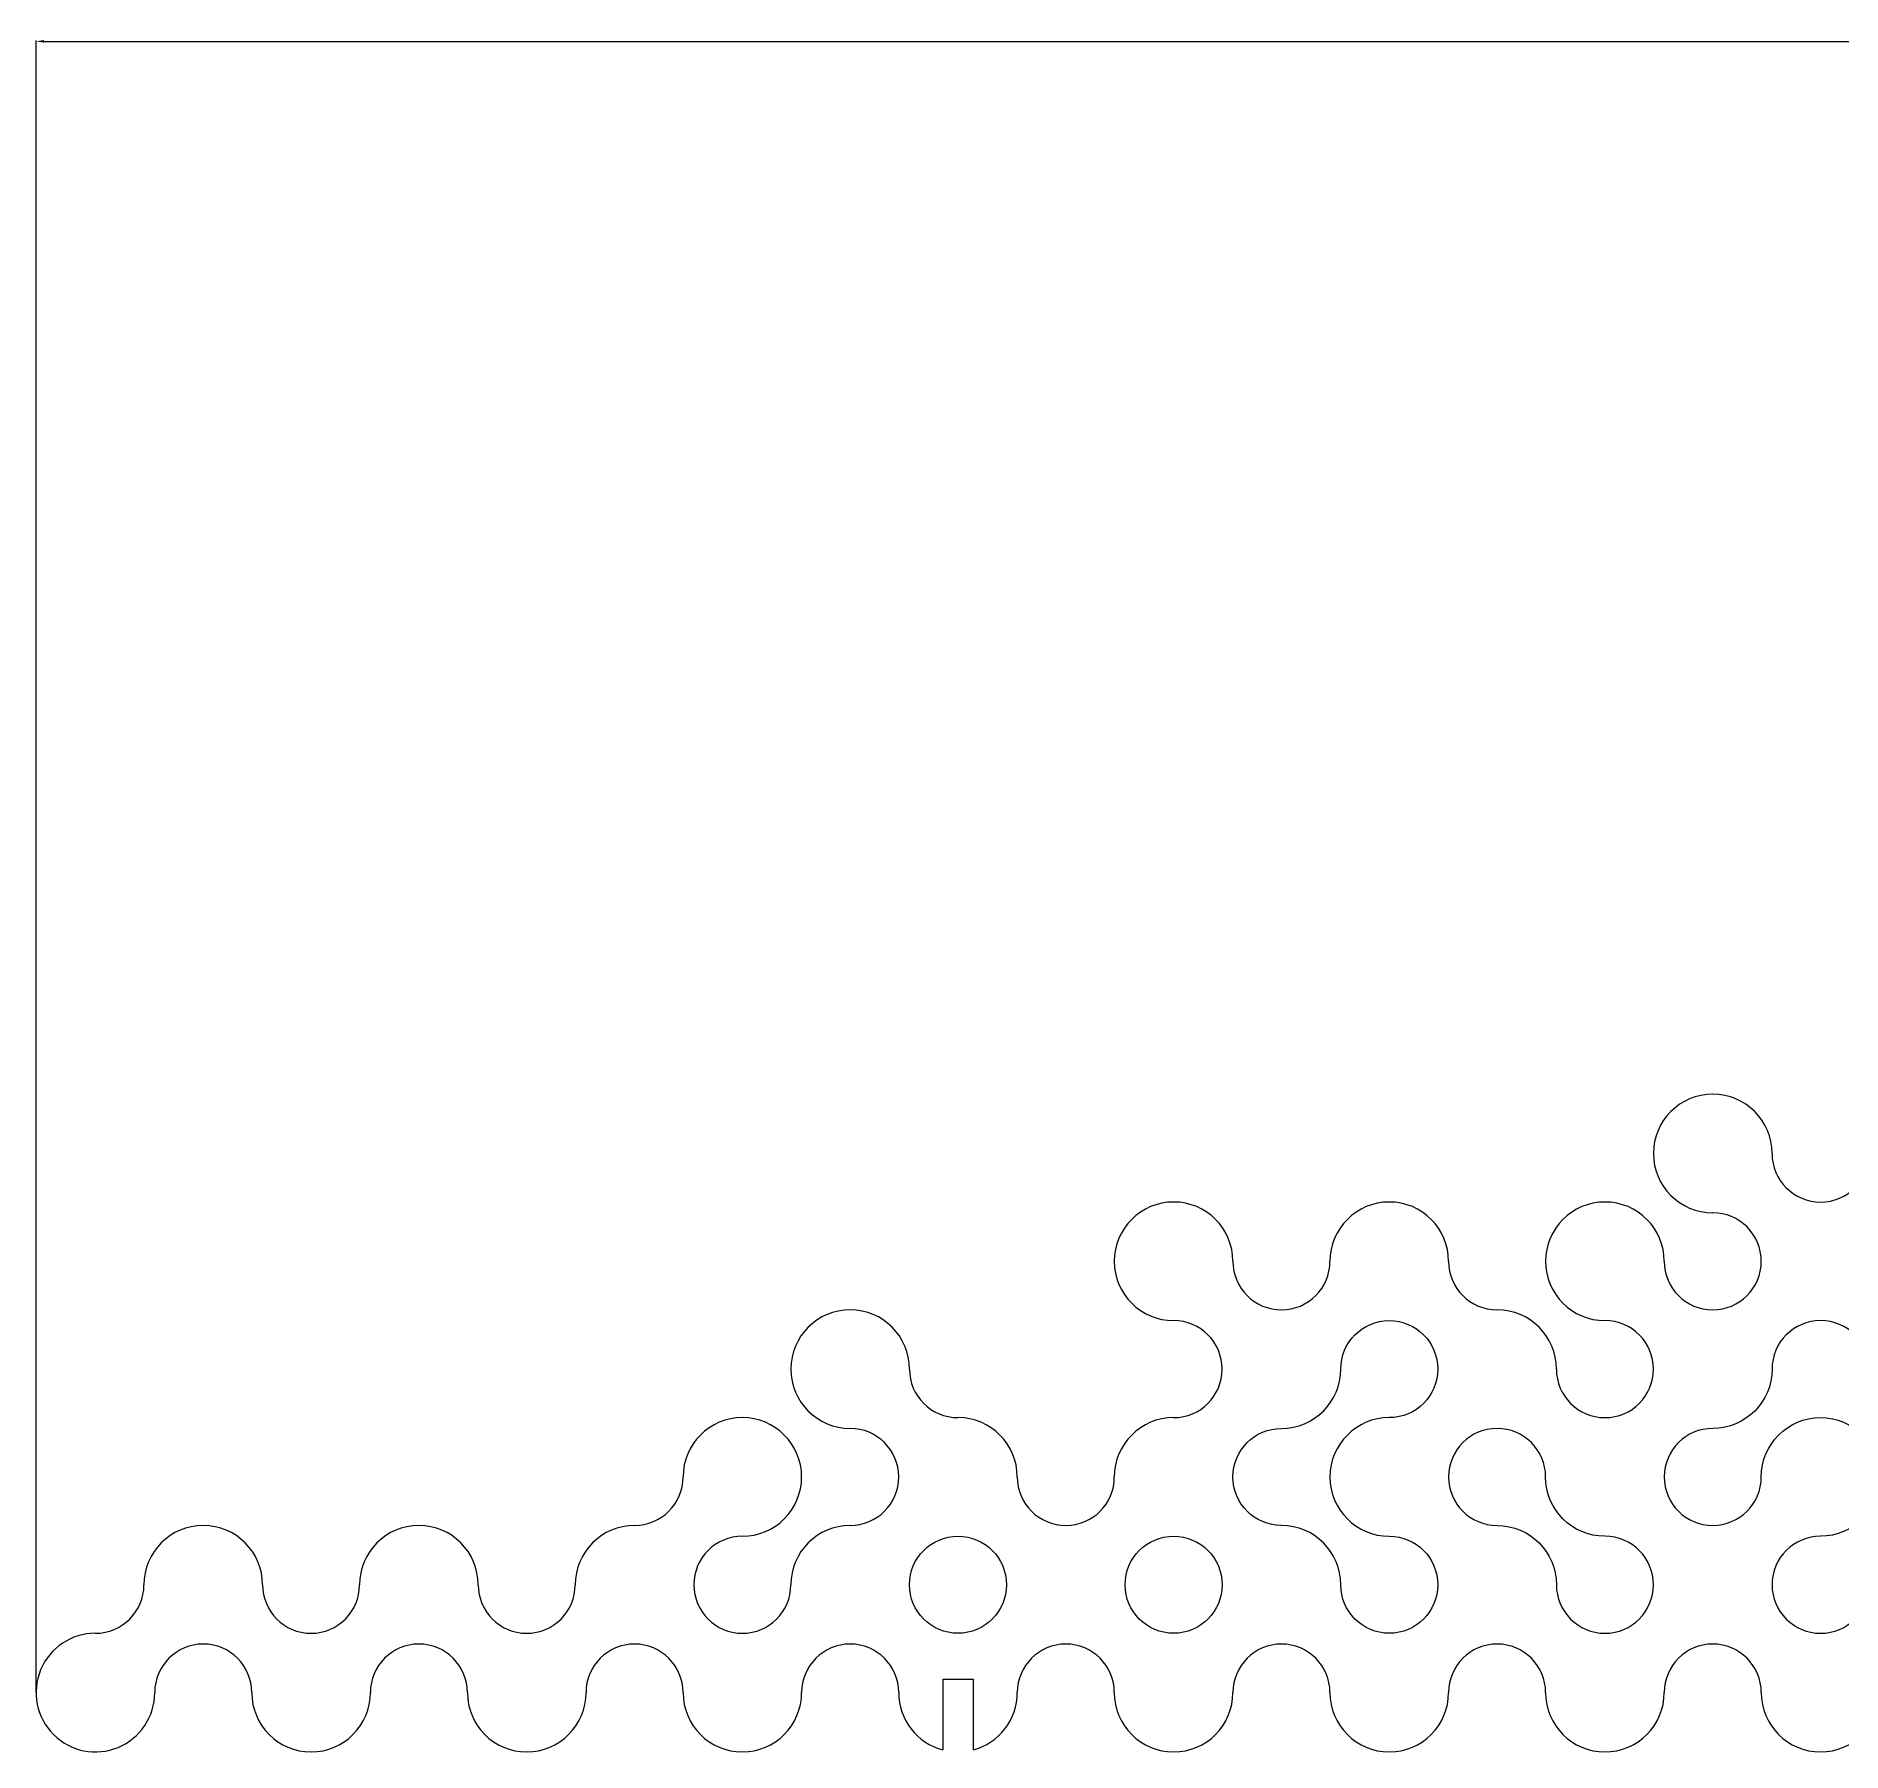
# Model space of a CAD drawing. Header units: millimetres. Extents: x -36 to 1091, y 109 to 1162.
# Drawn here: x 190.6 to 596.8, y 775.7 to 1161.7 of the extents above; entities that cross this region are included whole.
import ezdxf

# ---------------------------------------------------------------- set-up
doc = ezdxf.new("R2010")
doc.units = ezdxf.units.MM
doc.layers.add('Externo1', color=5, linetype='Continuous')
doc.layers.add('Interno1', color=1, linetype='Continuous')
doc.dimstyles.get("Standard").update_dxf_attribs({"dimtxt": 0.18, "dimasz": 0.18, "dimexe": 0.18, "dimexo": 0.0625, "dimgap": 0.09, "dimtad": 0, "dimtih": 1, "dimtoh": 1, "dimdec": 4, "dimzin": 0, "dimdsep": 46, "dimtxsty": 'Standard', "dimcen": 0.09, "dimadec": 0, "dimazin": 0, "dimtfac": 1, "dimtdec": 4, "dimtofl": 0, "dimtmove": 0, "dimatfit": 3, "dimfxl": 1, "dimtolj": 1, "dimtzin": 0, "dimarcsym": 0})

# ---------------------------------------------------------------- blocks, each defined once
blk = doc.blocks.new('*D12')
at = {"layer": 'Defpoints', "color": 0}
for p in [(1090.49, 1160.55), (1090.49, 887.53), (190.57, 789.04)]:
    blk.add_point(p, dxfattribs=at)
at = {"layer": 'Externo1', "color": 0, "lineweight": -2}
for p, q in [((190.57, 789.1), (190.57, 1160.73)), ((192.37, 1160.55), (634.29, 1160.55)), ((1088.69, 1160.55), (646.77, 1160.55)), ((1090.49, 887.59), (1090.49, 1160.73))]:
    blk.add_line(p, q, dxfattribs=at)
at = {"layer": 'Externo1', "color": 0}
for points in [[(192.37, 1160.85), (192.37, 1160.25), (190.57, 1160.55)], [(1088.69, 1160.85), (1088.69, 1160.25), (1090.49, 1160.55)]]:
    blk.add_solid(points, dxfattribs=at)
at = {"layer": 'Externo1', "color": 0, "insert": (640.53, 1160.55), "char_height": 1.8, "attachment_point": 5}
blk.add_mtext('\\A1;899.9208', dxfattribs=at)

msp = doc.modelspace()

# ---------------------------------------------------------------- linework, layer by layer
at = {"layer": 'Externo1', "color": 3}
for p, q in [((394.57845, 792.07283), (394.57845, 776.13865)), ((394.57845, 792.07283), (401.37845, 792.07283)), ((401.37845, 792.07283), (401.37845, 776.13865))]:
    msp.add_line(p, q, dxfattribs=at)
at = {"layer": 'Externo1'}
for centre, radius, start, end in [((567.78977, 910.33429), 13.34232, 0, 270), ((592.04853, 910.33429), 10.91644, 180, 0), ((446.49597, 886.07553), 13.34232, 0, 270), ((495.01349, 886.07553), 13.34232, 0, 180), ((543.53101, 886.07553), 13.34232, 0, 270), ((567.78977, 886.07553), 10.91644, 180, 90), ((470.75473, 886.07553), 10.91644, 180, 0), ((519.27225, 886.07553), 10.91644, 180, 270), ((373.71969, 861.81677), 13.34232, 0, 270), ((519.27225, 861.81677), 13.34232, 0, 90), ((446.49597, 861.81677), 10.91644, 270, 90), ((543.53101, 861.81677), 10.91644, 180, 90), ((397.97845, 861.81677), 10.91644, 180, 270), ((349.46093, 837.55801), 13.34232, 270, 180), ((397.97845, 837.55801), 13.34232, 0, 90), ((446.49597, 837.55801), 13.34232, 90, 180), ((373.71969, 837.55801), 10.91644, 270, 90), ((325.20217, 837.55801), 10.91644, 270, 0), ((422.23721, 837.55801), 10.91644, 180, 0), ((228.16713, 813.29925), 13.34232, 0, 180), ((276.68465, 813.29925), 13.34232, 0, 180), ((325.20217, 813.29925), 13.34232, 90, 180), ((373.71969, 813.29925), 13.34232, 90, 180), ((349.46093, 813.29925), 10.91644, 90, 0), ((203.90837, 813.29925), 10.91644, 270, 0), ((252.42589, 813.29925), 10.91644, 180, 0), ((300.94341, 813.29925), 10.91644, 180, 0), ((203.90837, 789.04049), 13.34232, 90, 0.0000025), ((228.16713, 789.04049), 10.91644, 359.9999999, 179.9999999), ((276.68465, 789.04049), 10.91644, 0, 180), ((325.20217, 789.04049), 10.91644, 0, 180), ((373.71969, 789.04049), 10.91644, 0, 180), ((422.23721, 789.04049), 10.91644, 0, 180), ((470.75473, 789.04049), 10.91644, 0, 180), ((519.27225, 789.04049), 10.91644, 0, 180), ((567.78977, 789.04049), 10.91644, 0, 180), ((252.42589, 789.04049), 13.34232, 180, 0), ((300.94341, 789.04049), 13.34232, 180, 0), ((349.46093, 789.04049), 13.34232, 180, 0), ((397.97845, 789.04049), 13.34232, 180, 255.2365896), ((397.97845, 789.04049), 13.34232, 284.7634104, 0), ((446.49597, 789.04049), 13.34232, 180, 0), ((495.01349, 789.04049), 13.34232, 180, 0), ((543.53101, 789.04049), 13.34232, 180, 0), ((592.04853, 789.04049), 13.34232, 180, 0)]:
    msp.add_arc(centre, radius, start, end, dxfattribs=at)
at = {"layer": 'Interno1'}
for points in [[(484.09705, 861.81677, -2.414213562), (495.01349, 850.90033, 1), (495.01349, 824.21569, -2.414213562), (484.09705, 813.29925, 0.414213562), (470.75473, 826.64157, -1), (470.75473, 848.47445, 0.414213562)], [(616.30729, 848.47445, -0.414213562), (602.96497, 861.81677, 1), (581.13209, 861.81677, -0.414213562), (567.78977, 848.47445, 2.414213562), (578.70621, 837.55801, -2.414213562), (592.04853, 824.21569, 2.414213562), (602.96497, 813.29925, -1), (629.64961, 813.29925, 2.414213562), (640.56605, 824.21569, -0.414213562), (627.22373, 837.55801, 0.414213562)], [(543.53101, 824.21569, -0.414213562), (530.18869, 837.55801, 2.414213562), (519.27225, 826.64157, -0.414213562), (532.61457, 813.29925, 2.414213562)]]:
    msp.add_lwpolyline(points, format="xyb", close=True, dxfattribs=at)
for centre in [(397.97845, 813.29925), (446.49597, 813.29925)]:
    msp.add_circle(centre, 10.91644, dxfattribs=at)

# ---------------------------------------------------------------- dimensions: what is measured, and where the dimension line sits
at = {"layer": 'Externo1', "color": 3}
dim = msp.add_linear_dim(base=(1090.48686, 1160.55289), p1=(190.56605, 789.04049), p2=(1090.48686, 887.52703), dimstyle='Standard', override={"dimtxt": 1.8, "dimasz": 1.8}, dxfattribs=at)
dim.commit()
dim.dimension.update_dxf_attribs({"geometry": '*D12', "text_midpoint": (640.52645, 1160.55289)})

doc.saveas('drawing.dxf')
